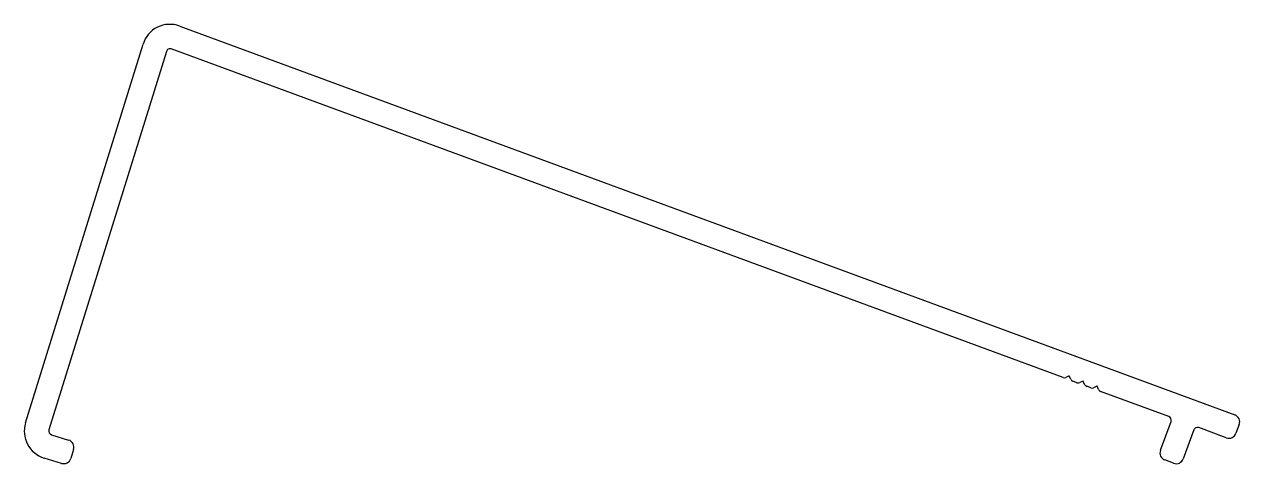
# Model space of a CAD drawing. Extents: x -40.1 to 42.1, y 0.3 to 30.
import ezdxf

# ---------------------------------------------------------------- set-up
doc = ezdxf.new("R2010")
doc.units = 0
doc.layers.add('1', color=7, linetype='CONTINUOUS')

msp = doc.modelspace()

# ---------------------------------------------------------------- linework, layer by layer
at = {"layer": '1', "color": 7, "linetype": 'CONTINUOUS'}
for p, q in [((-29.552, 29.866), (41.73, 3.592)), ((-39.967, 3.059), (-32.03, 28.643)), ((-30.453, 28.154), (-38.39, 2.569)), ((30.126, 6.109), (-30.123, 28.317)), ((30.537, 6.218), (30.318, 6.117)), ((30.649, 5.994), (30.548, 6.214)), ((31.065, 5.763), (30.79, 5.865)), ((31.476, 5.872), (31.256, 5.771)), ((31.588, 5.649), (31.486, 5.868)), ((32.003, 5.418), (31.728, 5.519)), ((32.414, 5.526), (32.194, 5.425)), ((32.526, 5.303), (32.424, 5.523)), ((37.275, 3.474), (32.666, 5.173)), ((36.705, 1.194), (37.425, 3.148)), ((38.974, 2.577), (38.254, 0.623)), ((41.159, 2.043), (39.3, 2.728)), ((42.031, 2.939), (41.812, 2.343)), ((-38.223, 2.252), (-37.058, 1.89)), ((-36.723, 1.255), (-36.912, 0.648)), ((-37.547, 0.313), (-38.712, 0.675)), ((37.601, 0.322), (37.006, 0.542))]:
    msp.add_line(p, q, dxfattribs=at)
for centre, radius, start, end in [((-30.211, 28.079), 1.905, 69.76606, 162.76606), ((-30.211, 28.079), 0.254, 69.76606, 162.76606), ((30.213, 6.344), 0.25, 249.76606, 294.76606), ((30.541, 6.211), 0.008, 24.76606, 114.76606), ((30.876, 6.099), 0.25, 204.76606, 249.76606), ((31.151, 5.998), 0.25, 249.76606, 294.76606), ((31.479, 5.865), 0.008, 24.76606, 114.76606), ((31.815, 5.753), 0.25, 204.76606, 249.76606), ((32.089, 5.652), 0.25, 249.76606, 294.76606), ((32.417, 5.519), 0.008, 24.76606, 114.76606), ((32.753, 5.408), 0.25, 204.76606, 249.76606), ((37.187, 3.236), 0.254, 339.76606, 69.76606), ((41.555, 3.115), 0.508, 339.76606, 69.76606), ((-38.147, 2.494), 1.905, 162.76606, 252.76606), ((-38.147, 2.494), 0.254, 162.76606, 252.76606), ((39.212, 2.489), 0.254, 69.76606, 159.76606), ((-37.209, 1.405), 0.508, 342.76606, 72.76606), ((41.335, 2.519), 0.508, 249.76606, 339.76606), ((37.181, 1.018), 0.508, 159.76606, 249.76606), ((-37.397, 0.799), 0.508, 252.76606, 342.76606), ((37.777, 0.799), 0.508, 249.76606, 339.76606)]:
    msp.add_arc(centre, radius, start, end, dxfattribs=at)

doc.saveas('drawing.dxf')
